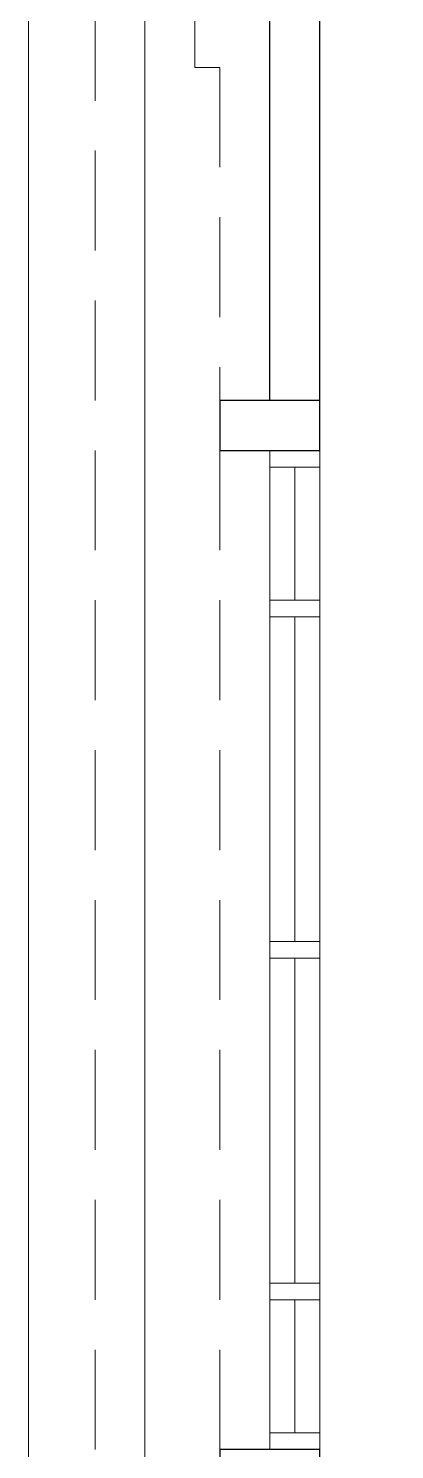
# Model space of a CAD drawing. Header units: inches. Extents: x 14 to 94880, y -4 to 65361.
# Drawn here: x 16340 to 17440, y 48698 to 52965 of the extents above; entities that cross this region are included whole.
import ezdxf

# ---------------------------------------------------------------- set-up
doc = ezdxf.new("R2010")
doc.units = ezdxf.units.IN
doc.header["$MEASUREMENT"] = 0
doc.linetypes.add('HIDDEN', pattern=[0.375, 0.25, -0.125])
for name, color, linetype, lineweight in [('LW', 8, 'Continuous', 20), ('wall', 8, 'Continuous', 30), ('WIN', 8, 'Continuous', 18)]:
    doc.layers.add(name, color=color, linetype=linetype, lineweight=lineweight)

# ---------------------------------------------------------------- blocks, each defined once
blk = doc.blocks.new('WIN')
at = {"layer": 'WIN', "color": 1}
for p, q in [((-2479668.1, -915154.6), (-2476718.1, -915154.6)), ((-2479643.1, -915229.6), (-2479243.1, -915229.6)), ((-2479193.1, -915229.6), (-2478218.1, -915229.6)), ((-2478168.1, -915229.6), (-2477193.1, -915229.6)), ((-2477143.1, -915229.6), (-2476743.1, -915229.6)), ((-2479668.1, -915304.6), (-2476718.1, -915304.6))]:
    blk.add_line(p, q, dxfattribs=at)
for points in [[(-2479693.1, -915304.6), (-2479643.1, -915304.6), (-2479643.1, -915154.6), (-2479693.1, -915154.6)], [(-2479243.1, -915304.6), (-2479193.1, -915304.6), (-2479193.1, -915154.6), (-2479243.1, -915154.6)], [(-2478218.1, -915304.6), (-2478168.1, -915304.6), (-2478168.1, -915154.6), (-2478218.1, -915154.6)], [(-2477193.1, -915304.6), (-2477143.1, -915304.6), (-2477143.1, -915154.6), (-2477193.1, -915154.6)], [(-2476743.1, -915304.6), (-2476693.1, -915304.6), (-2476693.1, -915154.6), (-2476743.1, -915154.6)]]:
    blk.add_lwpolyline(points, close=True, dxfattribs=at)

msp = doc.modelspace()

# ---------------------------------------------------------------- linework, layer by layer
at = {"layer": 'LW'}
for p, q in [((16340.2, 40398.4), (16340.2, 53998.4)), ((16690.2, 40748.4), (16690.2, 53648.4))]:
    msp.add_line(p, q, dxfattribs=at)
at = {"layer": 'LW', "linetype": 'HIDDEN', "ltscale": 1200}
for p, q in [((16540.2, 40598.4), (16540.2, 53798.4)), ((16915.2, 48698.4), (16915.2, 51698.4))]:
    msp.add_line(p, q, dxfattribs=at)
msp.add_lwpolyline([(17440.2, 53423.4), (17440.2, 53548.4), (16840.2, 53548.4), (16840.2, 52848.4), (16915.2, 52848.4), (16915.2, 51848.4)], dxfattribs=at)
at = {"layer": 'wall'}
for p, q in [((17065.2, 51848.4), (17065.2, 52998.4)), ((17215.2, 51698.4), (17215.2, 52998.4))]:
    msp.add_line(p, q, dxfattribs=at)
for points in [[(17215.2, 51698.4), (17215.2, 51848.4), (16915.2, 51848.4), (16915.2, 51698.4)], [(17215.2, 48548.4), (17215.2, 48698.4), (16915.2, 48698.4), (16915.2, 48548.4)]]:
    msp.add_lwpolyline(points, close=True, dxfattribs=at)

# ---------------------------------------------------------------- block references
at = {"layer": 'WIN', "xscale": -1, "rotation": 90}
msp.add_blockref('WIN', (-898089.4, -2427994.6), dxfattribs=at)

doc.saveas('drawing.dxf')
